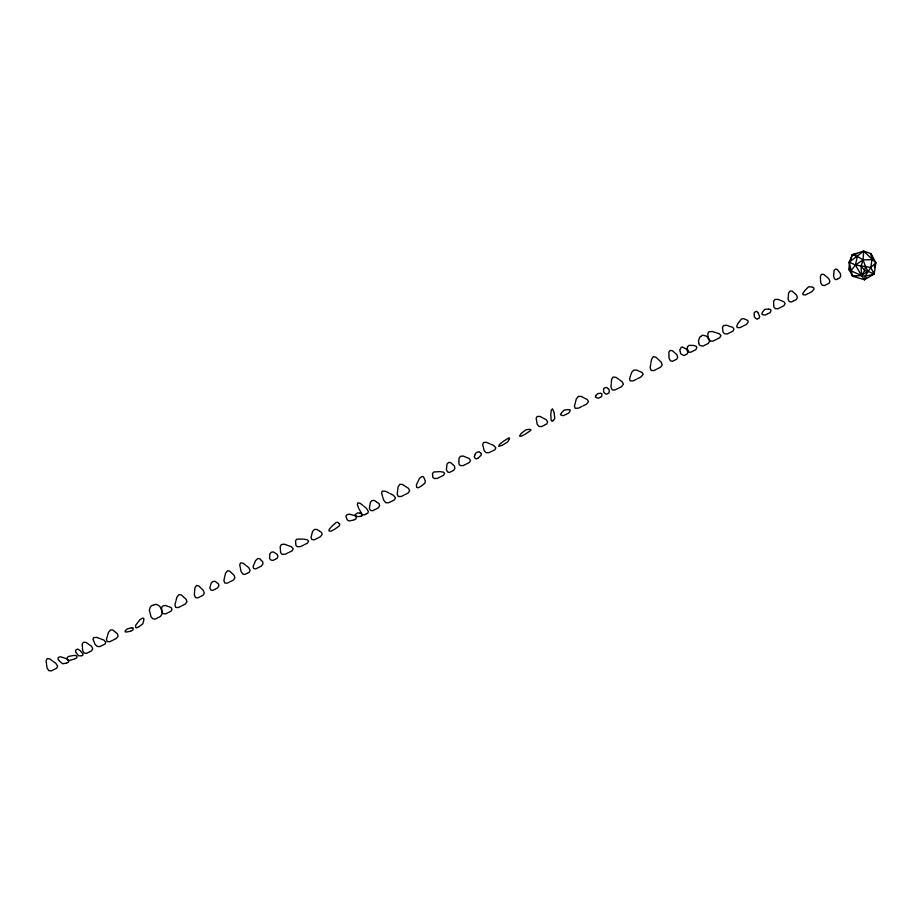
<?xml version="1.0" encoding="UTF-8"?>
<svg xmlns="http://www.w3.org/2000/svg" width="922" height="922" viewBox="0 0 922 922"><rect width="100%" height="100%" fill="white"/><g stroke="black" fill="none" stroke-linecap="round" stroke-linejoin="round"><path stroke-width="1.38" d="M458.925 461.53L458.879 463.916L460.228 465.598L463.201 465.587L465.864 464.262M458.937 460.758L458.983 458.361L460.401 456.344L463.109 456.021L465.714 457.082M850.603 260.488L849.231 262.182L852.562 276.266L861.425 275.563L865.078 276.3L874.148 274.053L875.9 262.793L870.898 253.585L863.683 251.13L852.308 254.668L849.231 262.182L849.185 269.916L852.562 276.266L864.444 279.689L874.148 274.053L874.298 271.46M874.517 267.576L874.667 264.983M269.685 556.473L269.547 558.478L270.838 559.988L272.947 560.438L274.768 559.527M269.731 555.816L269.858 553.822L271.356 552.232L273.327 551.909L275.01 553.004M833.765 273.869L833.569 276.404L834.687 278.963L836.162 279.677L837.706 278.905M833.834 273.039L834.018 270.492L835.436 269.12L837.199 269.374L838.547 271.137M611.251 383.736L610.998 387.044L612.173 389.868L614.859 390.018L617.752 388.565M611.332 382.653L611.586 379.334L613.153 377.017L616.057 377.421L618.708 379.288M788.298 296.665L788.08 299.385L789.29 301.586L791.456 302.001L793.542 300.964M788.368 295.778L788.598 293.058L790.154 291.029L792.194 291.133L794.049 292.816M194.6 591.889L194.335 595.001L195.522 597.537L197.804 597.882L200.062 596.753M194.68 590.875L194.945 587.775L196.524 585.482L198.668 585.793L200.673 587.775M446.674 467.247L446.409 469.678L447.562 471.914L449.371 472.479L451.261 471.534M446.755 466.451L447.009 464.02L448.565 462.487L450.639 462.567L452.276 464.066M550.814 414.116L551.102 420.305L551.932 421.25L552.877 420.778M550.93 413.148L551.287 410.198L552.462 408.849L553.938 411.95M687.213 349.023L687.005 350.729L688.215 351.962L690.636 352.25L692.848 351.144M687.282 348.458L687.489 346.753L689.034 345.358L693.563 345.45M397.578 491L397.175 494.134L398.258 496.485L401.231 496.497L404.182 495.022M397.705 489.985L398.097 486.851L399.814 484.327L402.476 484.465L405.035 486.125M849.588 267.219L849.185 269.916L861.425 275.563L864.444 279.689L866.461 277.879M864.444 279.689L865.078 276.3L870.76 267.484L871.958 259.658L870.898 253.585L872.339 257.365M650.748 364.121L650.16 367.682L651.105 370.46L653.836 370.586L656.706 369.146M650.932 362.968L651.52 359.407L653.375 356.687L655.819 357.148L658.112 359.269M369.803 505.682L369.353 508.229L370.39 510.373L372.615 510.742L375.012 509.543M369.941 504.853L370.39 502.294L372.108 500.496L374.528 500.531L376.487 501.891M862.093 252.225L863.683 251.13L863.073 259.889L865.504 266.435L864.686 270.572L861.425 275.563L855.478 264.971L849.231 262.182L863.683 251.13L875.9 262.793L870.76 267.484L855.478 264.971L851.317 270.319M850.948 259.324L852.308 254.668L857.322 256.374L855.478 264.971L863.073 259.889L871.958 259.658M224.599 577.391L223.885 580.526L224.749 582.969L227.204 583.2L229.832 581.897M224.83 576.377L225.533 573.242L227.48 570.822L229.682 571.087L231.595 572.919M509.198 439.414L507.642 441.972L502.594 445.038M509.278 439.079L509.52 438.054L508.575 438.008L502.732 441.765M175.779 601.57L174.95 604.878L175.699 607.414L178.384 607.54L181.288 606.088M176.056 600.487L176.897 597.179L178.949 594.586L181.3 594.897L183.363 596.764M125.311 630.994L125.115 631.777L126.279 632.043L130.578 631.201M125.38 630.729L127.063 628.988L130.97 627.951M311.705 534.806L311.025 537.411L311.867 539.543L314.206 539.831L316.857 538.506M311.924 533.953L312.604 531.349L314.506 529.447L316.984 529.47L318.954 530.749M575.224 403.064L574.418 406.129L575.19 408.296L578.52 408.135L581.943 406.429M575.489 402.073L576.296 399.007L578.325 396.425L581.16 396.402L583.776 397.762M210.423 585.873L209.847 588.063L210.769 589.93L212.613 590.449L214.699 589.412M210.619 585.159L211.196 582.969L213.017 581.436L215.114 581.356L216.612 582.508M107.321 636.318L106.445 639.315L107.183 641.562L109.81 641.712L112.645 640.306M107.597 635.339L108.462 632.342L110.548 629.933L112.853 630.06L114.812 631.662M595.716 396.068L595.416 397.105L596.557 397.647L598.39 398.223L599.761 397.543M595.808 395.734L597.721 393.636L600.499 393.256M870.76 267.484L874.148 274.053L867.856 271.252L861.425 275.563L861.16 265.962L863.073 259.889L857.322 256.374M630.475 375.98L629.553 378.758L630.21 380.878L633.114 380.901L636.457 379.23M630.786 375.081L631.708 372.315L633.783 370.137L636.687 370.079L639.107 371.174M762.31 312.662L761.826 314.045L762.805 314.794L765.329 315.013L767.427 313.964M762.471 312.212L764.695 309.423L768.487 309.054M474.842 455.249L474.219 456.828L475.118 458.176L476.386 458.914L477.942 458.142M475.037 454.742L475.648 453.175L477.492 452.08L479.186 451.745L480.12 452.552M254.138 564.057L253.101 566.615L253.711 568.528L255.774 568.909L258.148 567.722M254.472 563.227L255.521 560.668L257.734 558.628L259.624 558.628L260.961 560M417.804 481.883L416.433 484.672L416.652 487.312L418.046 487.819L420.178 486.758M418.254 480.973L419.625 478.172L421.988 476.49L423.532 476.893L424.293 478.622M737.784 323.899L736.701 326.1L737.243 327.529L739.893 327.679L742.717 326.273M738.142 323.184L741.472 318.989L743.743 318.643L745.483 319.438M561.279 413.16L560.518 414.485L561.268 415.234L563.446 415.626L565.751 414.485M561.533 412.733L564.218 410.106L568.056 409.599M804.226 291.398L802.797 293.461L803.074 294.717L805.379 294.936L808.179 293.542M804.687 290.73L808.629 286.742L812.052 287.03M137.459 622.949L135.626 625.347L135.615 627.386L136.571 627.87L138.438 626.948M138.058 622.166L139.879 619.757L142.714 618.074L143.728 618.259L143.763 619.734M330.883 527.361L329.062 529.562L329.05 530.98L330.848 531.21L333.522 529.873M331.482 526.646L336.115 522.463L337.809 522.255L338.651 523.12M521.161 433.513L519.489 436.06L521.195 436.233L524.065 434.804M521.702 432.994L525.966 429.767L529.274 429.364M501.902 442.468L499.355 444.646L498.721 446.409L501.845 445.407M700.881 336.357L699.706 337.268L698.438 341.013L698.795 342.707M701.273 336.057L702.46 335.147L706.287 336.046L707.704 337.521M359.084 513.047L357.644 512.851L355.085 514.707L355.523 515.41M139.038 626.649L142.829 623.791L143.774 620.218M74.094 659.172L69.15 660.521L67.652 660.083L67.444 659.057M74.763 658.85L76.791 657.835L77.033 656.591L76.088 655.519L73.852 655.507M334.386 529.447L339.388 525.828L339.78 524.272L338.927 523.408M360.871 516.297L357.817 516.643L355.662 515.629M361.193 516.136L362.196 515.64L360.986 513.3L359.545 513.105M420.881 486.413L424.95 483.186L425.307 480.904L424.546 479.186M525.01 434.331L530.623 430.516L530.865 429.617L529.666 429.422M66.58 663.102L62.627 663.771L59.308 660.913M67.087 662.849L68.643 662.077L68.654 660.763L66.661 658.757L63.998 657.893M102.146 645.492L99.979 646.576L97.329 646.472L95.197 644.57L94.251 642.3M102.861 645.135L105.027 644.052L105.765 642.265L103.967 640.156L100.844 638.958M131.155 630.913L132.941 630.026L133.194 628.597L133.068 627.824L131.489 627.928M215.368 589.077L217.454 588.04L218.825 585.919L218.595 584.041L217.096 582.877M258.921 567.33L261.295 566.143L262.92 563.941L262.735 561.821L261.399 560.449M288.229 552.762L285.359 554.191L282.132 554.364L280.611 552.566L280.426 550.031M289.162 552.301L292.032 550.872L293.242 548.832L291.502 546.781L288.448 545.674M303.545 545.098L300.641 546.539L297.437 546.734L295.916 545.363L295.743 543.415M304.479 544.625L307.383 543.185L308.651 541.145L307.233 539.75L304.168 539.243M353.587 520.077L349.104 520.988L347.271 519.927L346.672 518.348M354.186 519.778L356.053 518.856L356.318 517.392L354.866 515.64L352.411 514.983M440.025 477.054L437.362 478.38L434.285 478.53L432.821 477.389L432.695 475.694M440.889 476.616L443.563 475.291L444.623 473.378L443.447 472.11L440.658 471.753M478.437 457.9L481.111 455.191L481.365 453.612L480.431 452.817M491.599 451.4L489.075 452.644L486.09 452.702L484.211 450.754L483.554 448.127M492.417 450.985L494.93 449.729L495.852 447.85L493.812 445.51L490.642 444.139M553.188 420.628L554.767 418.484L554.134 412.756M809.09 293.081L811.89 291.698L813.907 289.324L813.861 287.906L812.501 287.238M53.649 669.729L51.378 670.87L48.808 670.651L47.103 668.15L46.676 665.039M54.386 669.36L56.668 668.231L57.637 666.26L55.931 663.425L53.222 661.454M81.47 655.83L78.624 655.796L76.192 652.811M81.828 655.657L82.911 655.116L82.807 653.71L79.995 650.494M88.65 652.292L86.426 653.398L84.144 653.041L82.634 650.575L82.45 647.774M89.365 651.935L91.578 650.828L92.73 648.765L91.601 646.334L89.215 644.639M113.567 639.845L116.391 638.439L118.143 636.099L117.405 633.771L115.446 632.181M157.351 618.028L155.046 619.169L152.914 618.766L151.024 616.899L150.298 614.006M158.1 617.659L160.393 616.507L161.823 614.329L162.318 611.989L161.292 609.592M167.988 612.738L165.706 613.879L163.194 613.649L161.753 612.081L161.707 610.076M168.726 612.369L171.008 611.228L172.022 609.246L171.1 607.529L168.772 606.664M182.233 605.616L185.138 604.175L186.947 601.801L186.094 599.231L184.031 597.364M200.8 596.384L203.071 595.255L204.292 593.157L203.324 590.403L201.319 588.42M230.684 581.471L233.301 580.168L234.891 577.91L234.13 575.34L232.217 573.519M246.75 573.496L244.86 574.429L242.763 573.98L240.999 571.329L240.458 568.471M247.373 573.184L249.263 572.239L250.093 570.338L248.779 567.664L246.347 565.739M275.355 559.239L277.176 558.329L277.891 556.485L277.234 554.456L275.551 553.361M317.721 538.079L320.372 536.754L322.147 534.426L321.571 532.455L319.6 531.176M365.757 514.176L364.155 514.972L362.173 514.464L358.842 508.61M366.276 513.911L367.866 513.116L368.362 511.387L366.553 508.425L363.821 506.236M375.784 509.151L378.193 507.964L379.691 505.74L379.069 503.677L377.121 502.329M391.066 501.533L388.554 502.79L385.788 502.697L383.69 500.15L382.78 497.154M391.885 501.13L394.397 499.874L395.526 497.845L393.51 495.321L390.098 493.581M405.15 494.549L408.1 493.074L409.714 490.781L408.423 488.326L405.864 486.666M451.884 471.223L453.774 470.289L454.892 468.261L454.431 466.036L452.806 464.55M466.716 463.835L469.379 462.51L470.508 460.481L469.16 458.499L466.555 457.439M543.669 425.491L541.41 426.621L538.921 426.379L537.18 424.189L536.742 421.631M544.406 425.123L546.665 424.005L547.68 422.011L546.308 419.764L543.611 418.334M566.488 414.116L568.793 412.964L570.165 410.809L570.096 409.841L568.563 409.656M583.061 405.864L586.496 404.159L588.49 401.669L587.256 399.549L584.629 398.2M600.21 397.324L601.57 396.644L601.859 395.008L601.916 393.717L600.844 393.371M607.437 393.717L606.342 394.259L604.993 393.44L603.645 391.988L603.633 390.536M607.794 393.533L608.9 392.991L609.258 391.32L609.131 389.499L608.036 388.588M618.697 388.104L621.601 386.652L623.41 384.267L622.212 381.777L619.561 379.899M637.551 378.688L640.894 377.017L643.176 374.413L642.323 372.638L639.903 371.543M657.64 368.685L660.521 367.244L662.238 364.916L661.143 362.081L658.85 359.96M674.259 360.41L672.392 361.343L670.455 360.813L669.061 358.324L668.969 355.65M674.869 360.11L676.736 359.177L677.716 357.194L676.898 354.716L674.939 352.976M685.369 354.878L683.997 355.558L682.418 354.855L680.724 353.794L680.332 352.169M685.818 354.659L687.19 353.967L688.504 351.005L687.789 350.014M693.574 350.786L695.787 349.68L696.802 347.686L696.214 346.246L694.22 345.646M705.284 344.955L703.037 346.073L700.778 345.704L699.256 344.943L698.911 343.249M706.022 344.586L708.269 343.457L709.514 341.347L709.583 339.48L708.165 338.005M715.864 339.642L713.04 341.059L710.009 341.105L708.396 339.227L708.119 336.818M716.786 339.192L719.609 337.775L720.958 335.643L719.437 333.81L716.336 332.807M729.751 332.727L727.331 333.937L724.634 333.81L723.044 332.151L722.79 330.03M730.535 332.335L732.944 331.136L733.981 329.154L732.771 327.379L730.109 326.457M743.639 325.812L746.463 324.406L748.203 322.066L747.788 320.487L746.048 319.692M757.988 318.678L756.985 319.173L755.683 318.344L754.323 316.672L754.277 314.944M758.31 318.516L759.313 318.021L759.578 316.396L758.161 312.961M768.107 313.618L770.204 312.581L770.953 310.737L770.619 309.504L769.006 309.17M780.496 307.452L777.949 308.732L775.241 308.593L773.777 306.738L773.696 304.398M781.337 307.038L783.896 305.77L785.141 303.661L783.977 301.782L781.337 300.722M794.211 300.618L796.297 299.592L797.346 297.576L796.516 295.052L794.66 293.369M826.435 284.575L824.441 285.566L822.205 285.186L820.718 282.87L820.557 280.058M827.092 284.241L829.097 283.25L829.961 281.314L828.763 278.64L826.608 276.819M838.202 278.651L839.746 277.879L840.68 275.978L840.334 273.488L838.985 271.713M153.317 605.12L151.323 605.766L150.09 607.563L149.329 610.168L150.055 613.061M153.974 604.913L155.968 604.267L157.846 605.051L159.932 606.422L160.958 608.82M871.82 274.606L874.148 274.053M852.308 254.668L857.448 253.585M682.349 347.202L681.277 347.248L679.791 350.003L680.194 351.639M682.695 347.191L687.558 349.692M852.562 276.266L856.457 276.254M73.126 655.507L68.355 656.522L67.179 657.686L67.375 658.723M439.748 471.638L433.813 471.972L432.533 473.459L432.649 475.153M303.165 539.082L296.757 539.186L295.513 540.822L295.685 542.781M351.605 514.776L349.15 514.13L346.787 514.868L345.877 516.262L346.476 517.841M715.322 332.485L712.222 331.482L708.937 331.759L707.762 333.626L708.038 336.034M63.134 657.617L60.483 656.752L58.363 657.421L57.844 658.746L58.95 660.383M729.244 326.158L726.582 325.236L723.655 325.593L722.456 327.218L722.71 329.338M287.457 545.305L284.414 544.187L281.429 544.499L280.184 546.654L280.369 549.201M168.011 606.376L165.672 605.512L162.987 605.869L161.638 607.414L161.684 609.419M99.83 638.566L96.718 637.379L93.675 637.632L92.995 639.28L93.94 641.551M780.473 300.376L777.834 299.304L774.906 299.523L773.581 301.298L773.673 303.638M489.605 443.689L486.424 442.318L483.543 442.525L482.679 444.646L483.335 447.274M388.98 493.016L385.569 491.276L382.284 491.092L381.581 493.178L382.492 496.174M542.724 417.873L540.027 416.433L537.203 416.456L536.155 418.242L536.592 420.801M79.442 650.16L77.771 649.1L76.296 649.618L75.397 650.69L75.996 652.28M88.431 644.098L86.034 642.404L83.441 642.208L82.208 644.063L82.392 646.864M52.347 660.809L49.638 658.827L47.137 658.585L46.1 660.913L46.538 664.024M245.552 565.117L243.12 563.192L240.654 562.893L239.732 564.679L240.273 567.537M362.934 505.521L360.202 503.331L357.771 502.882L357.333 504.657L358.474 507.642M607.679 388.3L606.572 387.39L604.993 387.805L603.633 388.611L603.633 390.064M825.905 276.231L823.749 274.41L821.617 274.272L820.361 276.323L820.511 279.135M674.305 352.411L672.345 350.671L670.133 350.452L668.865 352.1L668.946 354.786M757.826 312.57L756.778 311.348L755.521 311.671L754.231 312.673L754.265 314.39M861.16 265.962L864.686 270.572L867.856 271.252L865.504 266.435"/></g></svg>
